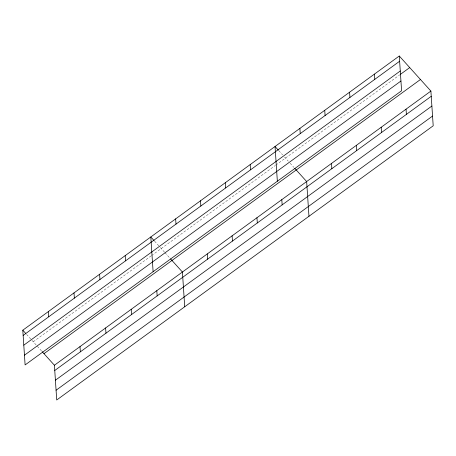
<?xml version="1.0" encoding="UTF-8"?>
<svg xmlns="http://www.w3.org/2000/svg" width="456" height="456" viewBox="0 0 456 456"><rect width="100%" height="100%" fill="white"/><g stroke="black" fill="none" stroke-linecap="round" stroke-linejoin="round"><path stroke-width="0.34" stroke-dasharray="2.28 1.71" d="M33.231 341.761L150.993 255.998M151.563 255.582L275.31 165.465M275.874 165.055L399.547 74.984M278.838 150.702L282.629 154.909M284.527 157.012L288.277 161.173M290.147 163.242L293.886 167.386M154.595 241.178L159.811 246.964M160.29 247.488L164.508 252.168M164.975 252.687L169.649 257.868M26.59 334.402L41.644 351.086"/><path stroke-width="0.68" d="M399.279 56.014L401.588 90.755L25.108 364.931L22.8 330.195L399.279 56.014L430.892 91.069L433.2 125.805L56.721 399.986L54.412 365.245L42.112 351.604M23.148 335.428L399.627 61.252M23.792 345.163L400.277 70.988M400.111 74.573L409.71 67.585M24.459 355.195L400.944 81.02M43.981 353.679L420.46 79.498M54.412 365.245L430.892 91.069M54.76 370.477L431.239 96.301M55.404 380.218L431.889 106.037M56.071 390.245L432.556 116.069M278.359 150.178L275.042 146.496L277.351 181.231M294.821 168.424L306.654 181.545L308.963 216.286M154.122 240.654L150.805 236.972L153.113 271.713M170.584 258.905L182.417 272.027L184.72 306.763M22.8 330.195L25.644 333.347M406.045 109.161L406.393 114.399M381.199 127.258L381.547 132.491M374.433 74.111L374.781 79.35M356.347 145.356L356.695 150.588M349.587 92.209L349.934 97.441M331.501 163.447L331.848 168.686M324.74 110.301L325.088 115.539M299.888 128.398L300.236 133.636M281.808 199.642L282.156 204.875M256.956 217.734L257.304 222.973M250.196 164.593L250.543 169.826M232.11 235.832L232.457 241.07M225.35 182.685L225.697 187.923M207.263 253.929L207.611 259.162M200.497 200.782L200.845 206.015M175.651 218.88L175.999 224.113M156.813 290.666L157.16 295.904M131.214 309.31L131.562 314.549M125.2 255.616L125.548 260.855M105.615 327.955L105.963 333.193M99.602 274.261L99.949 279.5M80.011 346.6L80.359 351.838M74.003 292.906L74.351 298.138M48.399 311.551L48.746 316.783"/></g></svg>
